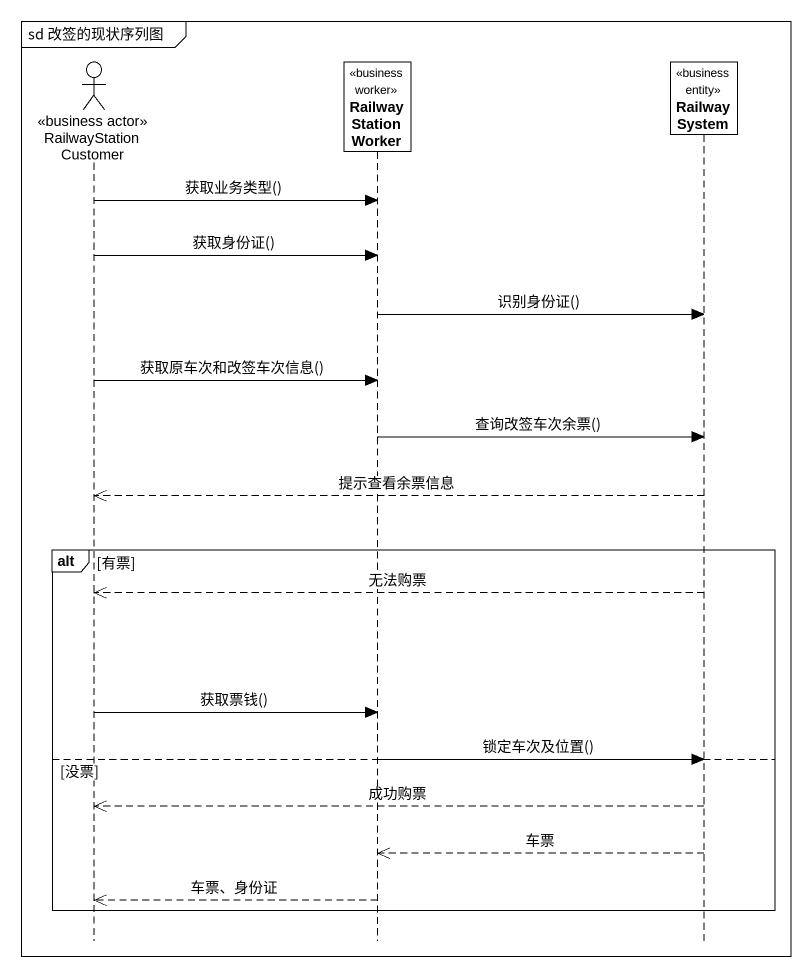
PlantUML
@startuml
mainframe sd 改签的现状序列图
hide footbox
actor RailwayStationCustomer <<business actor>>
participant RailwayStationWorker <<business worker>>
participant RailwaySystem <<business entity>>

RailwayStationCustomer -> RailwayStationWorker : 获取业务类型()
RailwayStationCustomer -> RailwayStationWorker : 获取身份证()
RailwayStationWorker -> RailwaySystem : 识别身份证()
RailwayStationCustomer -> RailwayStationWorker : 获取原车次和改签车次信息()
RailwayStationWorker -> RailwaySystem : 查询改签车次余票()
RailwaySystem -->> RailwayStationCustomer : 提示查看余票信息
alt 有票
  RailwaySystem -->> RailwayStationCustomer : 无法购票
  RailwayStationCustomer -> RailwayStationWorker : 获取票钱()
else 没票
  RailwayStationWorker -> RailwaySystem : 锁定车次及位置()
  RailwaySystem -->> RailwayStationCustomer : 成功购票
  RailwaySystem -->> RailwayStationWorker : 车票
  RailwayStationWorker -->> RailwayStationCustomer : 车票、身份证
end
@enduml
